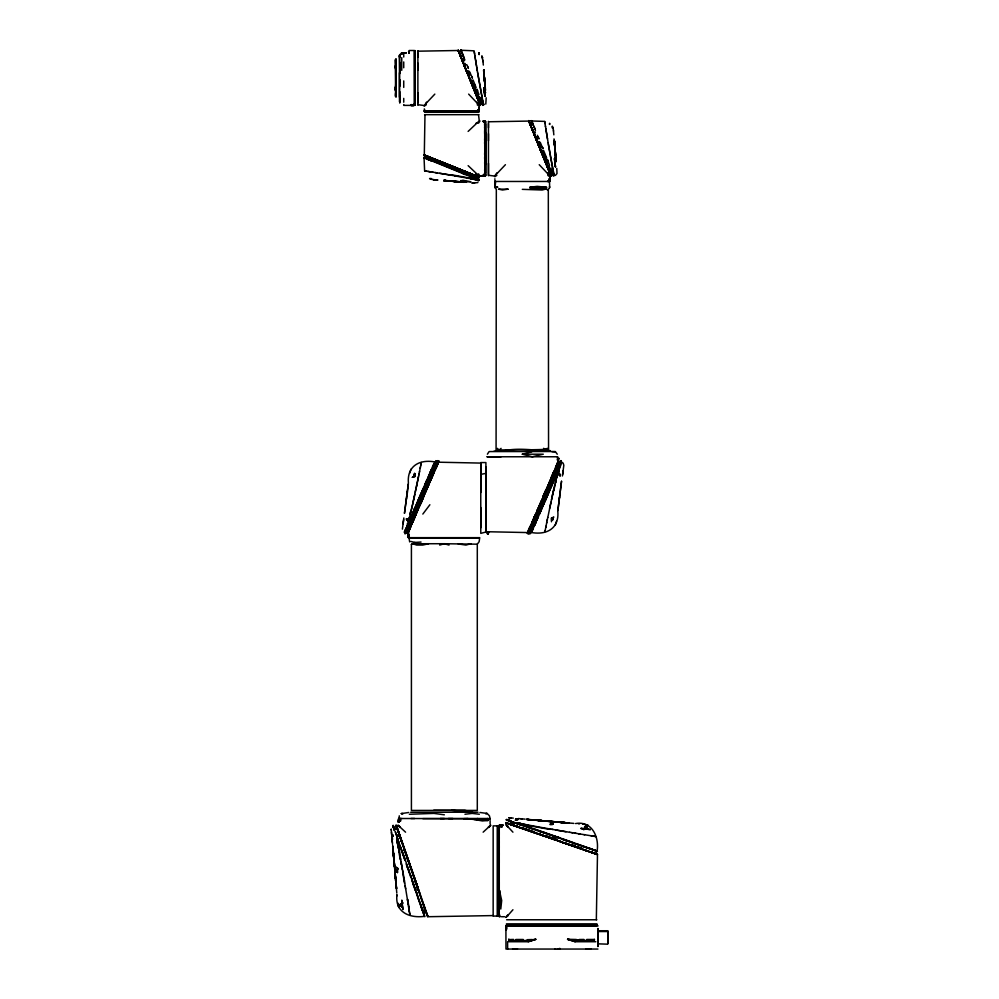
<?xml version="1.0" encoding="UTF-8"?>
<svg xmlns="http://www.w3.org/2000/svg" width="999" height="999" viewBox="0 0 999 999"><rect width="100%" height="100%" fill="white"/><g stroke="black" fill="none" stroke-linecap="round" stroke-linejoin="round"><path stroke-width="1.5" d="M395.504 68.956C395.704 58.192 396.079 74.725 395.504 66.508L395.816 68.694M395.504 88.986C395.679 83.004 395.941 93.419 395.816 88.736M395.816 66.409L395.504 67.82L395.504 65.372M398.788 819.605L398.539 819.03L398.813 822.227M399.051 819.954L398.539 822.377L398.901 821.24M398.539 821.353L399.051 820.703L398.539 821.49M407.417 518.956C406.918 523.501 409.515 520.179 409.315 517.457M414.011 105.382L414.098 104.208L414.011 105.382L403.733 105.395L403.733 104.583M414.885 70.28L414.822 50.512L414.772 89.972M414.747 476.823L414.747 473.514M414.772 475.886L414.747 473.489M414.822 94.405L414.897 63.187M415.047 63.112L415.047 50.774M417.882 102.909L417.882 92.782M417.882 70.217L417.882 63.099M417.882 57.205L417.882 52.984M409.677 541.92L408.978 537.662L479.732 537.662L479.133 541.72L477.297 544.193L477.297 810.426L411.413 810.426L411.413 544.368L414.91 542.432L421.041 542.045M479.258 108.879C478.921 104.42 479.358 113.749 479.195 107.193M479.258 109.828L479.258 107.355L479.145 108.429M480.769 507.542L480.781 533.379L485.864 532.03L485.901 462.562L480.769 462.562L480.769 492.507M483.991 73.327L484.378 77.697M483.928 88.374L483.928 90.06M484.952 83.541L484.89 84.303L483.616 70.417M484.677 172.715L484.677 175.974L483.916 175.949M484.677 170.592L484.677 169.618M484.677 163.524L484.677 162.525M484.677 159.178L484.677 156.868M484.677 154.833L484.677 152.76M484.677 143.868L484.677 141.908M484.677 140.322L484.677 138.761M484.677 133.654L484.677 130.682M484.677 125.287L484.677 124.101M485.352 160.552L485.402 124.313L485.402 172.74L485.477 132.13M485.626 121.354L485.626 175.699M488.461 175.699L488.461 163.361M488.461 140.797L488.461 133.679M488.461 127.785L488.461 123.564M494.867 180.794L495.629 181.468L495.042 187.625L496.328 189.435L496.078 450.037C513.611 449.637 530.993 450.149 548.551 449.213L548.314 189.448L549.65 187.537L549.487 181.468L547.44 181.468L549.712 179.645L549.775 177.772M498.464 895.641L498.464 883.778M498.538 839.222L498.476 898.376M498.538 833.478L498.538 830.606M499.263 907.467L499.263 902.871M499.25 900.386L499.263 898.638M499.263 896.165L499.263 882.167M499.263 862.824L499.263 859.764M499.263 855.007L499.263 852.871M499.263 847.701L499.263 845.841M499.263 843.293L499.263 841.558M499.263 838.436L499.263 837.574M499.263 834.477L499.263 831.942M597.926 949.05L505.969 949.05L505.906 926.548L505.969 929.894L506.143 925.873L598.076 925.873M549.325 180.394L549.587 177.997M549.325 179.995L549.325 178.734M549.837 180.494L549.8 177.947L549.762 181.468L549.737 180.582M551.498 823.588L550.973 822.602M551.473 520.254L551.473 521.778M555.019 160.789L555.719 156.344L554.745 161.451M554.37 142.957L554.657 144.818L554.395 141.259M555.019 159.415L555.019 161.576L554.994 158.079L554.932 158.804M555.257 152.41L555.931 158.704L554.008 138.873M586.788 827.971L586.8 826.997L585.689 827.971M598.076 930.544L598.076 946.39L598.076 936.425M400.299 818.506C396.266 818.618 398.713 828.496 399.275 815.821M414.885 97.477L414.772 65.922L414.822 85.639M479.021 109.853L479.145 110.889L478.983 109.241M479.158 110.127L479.145 110.889L479.145 109.54M484.403 90.01L484.44 90.996L484.403 87.55L484.44 90.996M485.352 124.763L485.402 121.091L485.402 156.219M488.261 533.803C487.15 531.555 487.312 535.476 488.548 533.079M517.794 819.742L517.332 818.768M549.325 180.195L549.837 181.331L549.762 177.934M607.529 930.743L598.289 930.743L598.076 944.367L598.076 943.393M396.965 871.715L395.991 871.715L395.991 870.004L396.965 870.004L396.965 871.927L395.991 871.927L395.991 870.229L396.965 870.216M401.361 905.981L400.387 905.981L400.387 904.769M402.385 529.12L403.858 517.944M482.155 175.924C478.746 176.336 486.076 175.3 484.527 175.961M485.277 87.35C484.99 86.463 485.339 89.386 485.027 84.54M498.588 846.228L498.588 916.258M499.263 827.771L499.263 825.261L503.309 825.211M505.993 928.77C505.919 932.716 505.894 923.001 506.006 927.696M551.56 520.467L551.498 517.744M558.229 458.241L558.903 459.128L558.953 458.216M560.239 474.2L560.239 475.861M598.076 931.53L598.076 930.556M400.724 904.894L400.724 903.733M484.677 126.973L484.677 128.047M499.263 828.483L500.274 825.236C497.839 828.021 500.149 823.738 502.235 825.249L501.698 827.309L502.147 825.249L501.211 827.297L501.211 825.249M393.032 826.648L392.757 825.811M399.463 58.354L399.488 55.157L403.034 53.222L403.733 53.284L403.733 57.03M479.133 108.704L479.183 110.889L424.288 110.889M551.485 519.667L551.648 518.019L553.858 517.07L551.548 518.568M400.387 905.981L400.387 904.107L401.361 904.107M397.44 871.415L397.427 872.577L397.352 869.642M397.427 872.577L397.352 871.765M399.488 55.157L399.463 57.193L400.075 54.545L403.733 53.284M484.34 77.048L484.59 80.794L483.991 72.777M554.994 149.912L555.207 152.26L555.044 149.263M392.145 836.225L392.145 835.102L393.131 835.102M392.894 826.235L393.618 828.196L393.044 825.424M549.575 180.17L549.587 181.306L549.837 180.107M395.816 87.2L395.816 87.974L395.504 87.238M392.482 835.002L392.495 836.737M426.698 156.006L427.922 156.506L424.3 155.007L424.975 114.673M484.677 122.914L482.667 121.079L484.677 121.828L484.677 121.191L484.802 175.961M596.328 919.767L597.477 854.582L539.46 834.352M484.265 76.436L483.816 70.679M507.529 925.873L505.969 926.21L505.969 929.782M552.584 518.319L552.559 519.205M409.078 53.284L409.228 50.499L414.098 50.499L414.223 105.382M396.578 888.586L396.091 884.677L396.278 886.563M549.325 124.238L549.725 123.339M414.647 475.811L414.51 476.66M549.562 179.82L549.837 178.059M558.953 458.778L558.241 458.991M392.495 835.414L392.482 836.25M483.791 71.978L483.653 70.842M484.677 121.828L484.016 121.079L484.677 121.191M556.893 476.96C557.454 470.666 559.403 473.938 558.791 474.375M607.529 944.167L598.201 943.843M559.915 474.325L559.915 476.111M484.24 77.11L484.665 81.656M529.645 123.314L528.908 121.179L530.282 124.226M485.352 90.135L483.741 69.918L484.053 74.026M499.263 894.23L499.425 890.359L501.698 900.486L500.786 909.04L499.425 890.359L499.263 891.87M395.229 875.136L395.167 873.8M400.711 906.355L400.724 904.694M485.277 88.012L485.014 85.752L485.352 88.124M554.857 146.428L554.32 140.497L555.906 158.666L555.594 156.98M414.523 473.763L414.485 473.389M393.319 853.358L393.244 852.334L393.469 853.733M399.775 91.646L399.775 103.109M393.856 859.565L394.093 860.888L393.618 856.38L394.018 861.063L393.569 855.544M395.504 90.135L396.103 75.212M391.945 837.699C390.896 842.269 393.569 837.686 392.345 839.235M558.279 461.825L557.617 463.349M395.804 70.717L396.103 80.682M392.045 838.873L391.92 837.437L392.22 840.871M484.952 84.353L485.139 87.625L485.014 85.689M555.794 158.591L555.794 157.105M414.822 70.267L414.897 50.624M495.154 186.351L495.042 187.625L497.827 187.2L495.154 186.351L494.98 181.468M395.754 67.882L395.504 59.341L395.504 96.553L396.103 94.118M399.775 62.363L399.775 73.676L399.55 55.07M465.022 181.119L470.954 181.768C448.726 179.895 471.94 181.868 462.175 181.219L463.948 180.719L462.25 180.719M406.418 518.656L407.192 520.267M414.51 475.349L414.51 476.273M499.937 825.162L502.335 825.162M479.308 53.821L479.108 52.672L479.308 54.158M396.103 87.163L395.804 81.743M407.13 520.179L407.192 519.842M444.83 180.519L443.706 180.519L461.913 182.13L443.681 180.532L453.683 181.231M607.804 931.193L607.829 943.968L607.754 930.843M406.031 501.498L405.894 502.472M560.189 492.932L560.314 491.958M481.993 176.036L483.791 176.036L482.292 175.537M403.221 522.827L403.309 522.077M407.242 492.207L407.342 491.496M501.461 825.162L501.486 825.661C498.401 825.137 505.781 824.974 501.985 825.511M558.965 502.222L558.878 502.897M562.899 472.34L562.999 471.603M408.429 483.279C406.805 466.533 418.856 459.078 434.765 461.9L432.117 467.969M531.855 531.543L531.443 532.517C547.352 535.352 559.403 527.884 557.792 511.151M562.412 475.986L563.823 465.309L563.149 463.024M403.097 523.751L403.646 519.592M562.574 474.825L563.111 470.679M485.064 85.077L485.239 87.5M558.866 471.103L558.753 470.229M502.097 825.661L500.661 825.661M421.328 462.487L421.041 463.973M420.367 467.37L420.729 465.546M545.841 527.047L545.067 531.006M420.192 468.256L420.454 466.945M420.666 465.859L421.141 463.411M545.754 527.484L546.016 526.161M419.43 472.115L420.229 468.069M544.954 531.555L545.179 530.457M545.978 526.361L546.778 522.315M443.743 180.544L451.935 181.144M418.856 474.975L419.58 471.353M546.628 523.076L547.352 519.455M418.456 476.973L419.068 473.963M547.152 520.467L547.752 517.457M561.613 462.824L561.962 462.112L558.891 470.042L559.428 467.969M416.608 485.889L414.248 496.703M396.79 893.106L395.679 880.107L396.191 886.026M549.6 508.541L551.96 497.714M558.816 474.25L557.917 472.964M413.299 500.899L413.623 499.463A36.501 1.049 -77.3 0 0 414.835 494.305M552.909 493.531L552.584 494.967A36.788 1.936 -77.4 0 1 553.683 489.922M435.352 468.593L435.851 466.483M406.231 533.104L407.292 529.545M559.403 463.736L559.989 461.326M458.029 181.618L459.927 181.955M410.851 511.263L410.314 513.486M555.357 483.154L555.906 480.944M526.735 819.467L541.508 820.641L537.337 820.329M398.776 820.216L398.788 821.802L398.539 819.967M483.791 176.036L484.527 175.799M479.22 53.846L479.22 52.81L478.996 54.52L479.22 52.872M483.891 71.503L483.741 69.918L483.978 73.164L483.641 70.005M554.757 145.292L554.32 140.497L554.62 145.866M407.455 524.188L407.342 523.488M416.308 511.813L415.097 516.133L417.694 510.152M395.504 86.538L395.804 87.113L396.103 86.026M529.295 531.456L528.621 533.791L529.283 533.616M421.578 499.825L418.169 507.729M409.765 473.089L410.976 469.168M555.232 525.262L556.443 521.341M396.103 59.515L396.103 65.36M405.232 530.107L406.156 527.909L404.308 532.38L404.607 531.605M559.627 495.804L559.939 494.842M406.281 499.575L406.593 498.613M432.167 476.535L431.73 477.834L432.767 475.174M534.04 517.882L534.477 516.595L533.441 519.255M518.643 823.151L515.996 823.326L527.922 827.459M408.216 523.251L411.938 514.61L411.388 515.684M429.857 473.101L430.656 471.241M535.551 523.176L536.363 521.328M557.991 471.178L554.27 479.807L554.82 478.746M398.251 831.243L398.888 833.066L395.916 825.162L427.597 916.77M406.605 497.065L406.905 496.228M559.303 498.189L559.602 497.365M412.437 513.424L428.996 475.087M537.225 519.343L553.771 481.006M533.766 527.222L532.205 530.781L532.554 530.094M413.973 509.927L414.473 508.566M551.735 485.864L552.235 484.49M433.441 464.822L432.505 467.057L432.942 465.959M532.779 529.595L533.104 528.696M597.852 946.528L597.864 945.504M418.269 499.999L418.943 498.251M547.265 496.166L557.729 471.428M421.216 493.007L419.518 496.94M544.992 501.411L546.703 497.477M430.407 471.965L431.031 470.379M535.177 524.05L535.814 522.452M406.318 528.034L406.605 527.31M424.775 484.965L425.599 482.917M428.696 475.911L429.433 474.075M536.788 520.354L537.512 518.518M540.621 511.513L541.433 509.465M407.267 493.494L407.48 491.858M408.279 533.029L409.365 529.745L407.779 533.291M406.93 526.623L407.917 524.338M404.845 533.778L435.776 460.664M407.929 532.954L407.642 533.616M530.432 533.753L561.363 460.639M546.116 833.066L516.321 822.689L516.471 823.488M408.504 531.593L410.189 527.659M412.699 521.778L413.274 520.429M413.636 519.567L416.608 512.574M417.207 511.188L438.711 460.739M548.351 484.765L527.534 533.578M548.726 483.866L550.262 480.294M552.947 473.988L553.508 472.652M556.793 464.96L558.778 461.376L556.805 463.823L557.917 462.25M558.091 461.913L558.429 461.126M558.578 460.776L547.39 487.025M560.414 465.159L559.278 467.807M561.226 463.286L561.513 462.624M410.102 524.013L410.589 522.889M411.089 521.715L412.699 517.957M412.999 517.232L414.785 513.049M416.071 510.052L421.64 497.027M424.063 491.346L434.478 466.995M435.077 465.571L435.452 464.697M407.617 533.666L417.869 509.652M426.236 490.034L426.573 489.235M415.684 515.521L416.308 514.06M539.647 505.182L539.984 504.395M530.756 529.72L531.056 529.033M531.468 528.059L531.843 527.185M532.242 526.261L542.145 503.071M548.813 487.487L543.244 500.499L546.041 494.018M549.25 486.451L550.786 482.854M552.36 479.183L554.07 475.174M554.607 473.926L555.119 472.702M555.394 472.077L556.106 470.417M536.463 516.97L537.075 515.521M479.208 52.785L479.258 54.083M430.332 476.136L432.03 472.165M544.605 498.051L546.028 494.767M423.838 487.412L408.491 522.989M424.887 484.965L426.898 480.294M428.808 475.886L431.993 468.506M410.077 525.549L424.1 493.031M426.923 486.675L428.059 484.053M409.228 530.519L410.739 526.997M412.749 522.352L415.122 516.845M420.616 504.108L423.526 497.34M436.288 467.732L437.799 464.223M438.761 461.988L439.085 461.238M527.122 533.179L527.447 532.43M528.409 530.207L529.92 526.685M542.682 497.077L545.604 490.322M551.086 477.584L553.458 472.077M555.469 467.432L556.992 463.911M542.107 501.386L556.131 468.881M531.268 526.997L541.67 502.872M542.894 500.037L549.6 484.478M529.208 533.816L560.751 460.614L559.552 463.399M556.693 470.042L557.205 468.843M534.228 525.924L537.4 518.543M539.298 514.135L547.827 494.368M427.872 478.046L431.88 468.556L431.393 469.542M436.888 460.901L405.519 533.678M421.153 497.877L422.552 494.642M425.586 487.649L423.951 491.408L424.787 489.797M430.457 480.781L434.078 472.44L433.341 473.838M435.114 470.042L436.85 466.046M437.537 464.46L438.698 461.788M527.509 532.629L528.671 529.957M529.358 528.384L531.093 524.388M535.751 513.648L532.142 521.977L532.867 520.579M543.656 499.775L545.067 496.553M538.336 516.371L534.328 525.874L534.815 524.887M424.026 491.558L425.649 487.799M429.732 478.421L431.368 474.662M407.854 532.305L408.416 531.031M408.878 529.97L409.84 527.759M410.077 527.235L438.661 461.638M407.929 532.604L409.852 528.184M411.638 524.088L413.823 519.043M419.093 506.93L423.401 497.002L422.502 498.726M424.875 493.631L429.108 483.878L428.234 485.564M541.346 500.786L537.1 510.551L537.974 508.866M547.127 487.487L542.807 497.427L543.718 495.691M548.526 484.265L551.148 478.209M552.385 475.387L554.582 470.342M555.531 468.156L557.055 464.635M527.547 532.779L556.905 465.447M557.529 463.998L558.016 462.874M531.73 526.923L532.105 526.061M533.841 522.065L535.926 517.295M422.277 500.224L421.004 503.196M425.799 103.684L426.461 102.173M494.505 176.236L497.04 172.752M406.755 526.473L407.467 524.875M479.258 107.355L479.258 108.741M554.32 140.497L554.47 142.083M529.108 531.443L528.046 533.766L527.772 533.041M395.504 67.82L395.504 66.508M421.778 491.708L422.652 489.885M543.568 504.532L544.43 502.709M426.111 481.718L426.798 480.294M482.567 99.95L483.616 104.995L484.078 104.233M539.46 514.01L540.097 512.699M395.816 89.498L395.504 90.622L395.504 89.735M593.718 940.833L594.417 939.485L586.713 939.46M512.937 909.752L506.331 917.232M433.653 464.323L434.003 463.648M425.337 155.469L423.776 155.02L426.011 156.98L476.96 177.585L479.245 177.285L478.459 176.973M423.863 494.48L426.073 490.372M428.721 482.842L430.681 479.233M593.93 940.396L594.417 939.485L592.432 940.534L593.056 940.509M554.77 161.139L554.645 160.364M499.275 826.598L499.637 825.211M485.801 104.096L486.188 97.777M408.978 534.44L409.053 535.701M478.234 110.901L479.145 109.778L476.86 110.889L479.133 109.066L477.972 110.889M549.65 181.468L549.725 180.357L548.813 181.468L549.475 181.468M549.1 181.456L549.725 180.357M408.928 530.606L407.43 533.041L408.266 532.155M487.387 454.208L489.098 451.573L555.307 451.523L557.255 454.208M597.951 928.645L597.877 929.42L598.051 928.496M478.484 123.227L479.97 121.041M548.551 181.468L549.712 179.882M488.149 533.079L488.149 533.841L487.712 533.104M422.839 514.073L429.882 504.745M505.881 917.369L507.679 915.009M395.504 95.804L395.504 93.606M484.677 173.639L482.505 175.924M499.263 825.898L500.274 825.236M434.39 466.695L438.161 460.664L438.449 461.388M531.83 527.734L529.632 530.282L529.882 532.242M487.212 533.104L487.287 533.841M488.848 827.447L489.572 826.66M411.201 104.508L410.826 105.37M423.926 105.657L434.84 94.106M496.378 174.263L505.419 164.685M462.112 181.219L464.735 181.194M398.638 821.403L400.686 820.466L398.638 820.466L400.699 820.941L398.638 821.478L398.638 820.466M483.091 175.924L484.69 174.763M483.141 832.179L490.759 825.137M490.621 825.574L488.399 826.922M557.692 460.339L557.617 459.053L557.729 460.514M468.119 131.418L479.445 120.704M507.405 916.183L508.204 915.459M401.86 818.506L398.638 819.767L400.749 818.506L398.626 819.53L399.987 818.518L398.613 819.292L399.513 818.506L398.651 818.506M408.566 532.342L408.029 532.842L438.474 462.2L480.769 463.086L480.769 527.809M501.098 448.351L499.013 450.099L497.377 448.351M506.568 819.367L511.188 821.003L507.392 819.642M484.69 175.025L484.028 175.949M427.535 111.601L463.773 111.563L439.71 111.563M436.713 461.301L437.587 460.639L436.575 464.135L436.338 462.175M398.613 819.292L399.637 818.518L398.589 818.88M573.851 823.401L554.295 821.752M555.357 175.437L557.005 173.564L556.768 168.369M396.615 835.276L395.179 831.393L401.011 848.713M424.25 106.181L426.311 104.783M494.83 176.761L496.89 175.362M559.353 948.438L560.102 948.551M481.118 175.999L482.255 175.762L481.143 176.011M477.884 182.592L472.302 183.042M592.432 940.534L594.417 939.485M480.482 105.419L458.341 50.462L460.302 55.582L459.215 52.885M410.976 105.195L413.911 105.457L413.124 105.207C415.746 105.532 407.604 105.657 412.237 105.195M483.066 175.774L482.092 175.537M549.575 179.083L549.6 178.297M512.824 948.8L513.161 949.05M478.034 180.856L478.921 180.432L477.709 180.157L478.921 180.432M475.961 123.252L477.347 122.69M461.526 181.256L459.565 181.93L463.936 180.994L466.633 182.355L465.534 181.219M549.562 123.514L549.837 124.488M439.672 545.067L444.355 543.718L477.297 544.193M478.484 178.022L471.69 175.275M470.966 543.718L465.921 545.067L458.229 543.943M533.341 819.979L534.115 819.929L533.129 819.904M522.315 454.208L543.281 454.208L532.23 456.768L522.315 454.208L531.868 451.748M451.511 181.156L445.079 180.644M546.066 189.036L529.732 189.048L546.603 187.312L537.162 186.351L529.87 187.3L546.066 189.036L548.289 190.01L546.066 189.036L542.145 190.01L522.315 189.348M461.8 182.068L457.167 181.593M506.168 819.655L510.676 821.091M477.759 818.506L473.901 819.417L463.748 818.681L468.032 818.506M428.708 543.718L422.789 545.067L416.645 545.067L412.762 543.743L444.355 543.718L449.038 545.067M411.413 544.368L412.749 544.068M507.629 949.05L507.604 941.732L528.246 941.732L535.851 939.297L528.171 940.509L508.991 940.509M458.653 181.793C464.398 182.23 457.867 181.618 458.341 181.806M460.327 181.993L461.501 182.055L460.701 181.843M551.186 824.038C556.893 824.013 548.314 824.038 551.011 824.063M396.103 68.731L396.103 69.868M480.781 474.375L485.901 473.389M528.171 940.509L535.851 939.297L528.246 941.732M402.934 813.636L401.273 813.598L408.753 812.487M426.011 156.98L423.813 157.305L424.637 157.63M485.739 813.648L487.15 813.461L489.41 815.796L490.109 818.631L398.551 818.506M409.365 814.26L433.928 813.398L444.355 814.809M464.935 814.26L472.215 813.398L479.345 814.26M485.726 813.623L487.15 813.461L479.97 812.487M447.552 180.819L446.491 180.744L448.938 180.994M516.058 820.117L515.209 820.204L516.046 820.216M504.757 450.674C519.917 447.427 534.915 450.849 550.174 450.611M509.927 817.806L508.678 817.819L511.213 817.919M550.649 824.038L550.924 823.963M553.171 823.988L552.147 823.988L552.784 824.038M584.79 828.446L586.825 828.433M396.453 888.511L396.403 887.287M484.44 89.71L483.928 88.886M458.766 181.681L458.079 181.618L458.866 181.743M537.662 820.304L542.082 820.679M461.126 181.943L461.775 181.943M486.938 456.768L501.098 456.768M555.506 821.852L556.48 821.94L553.921 821.727M590.384 940.284L593.219 940.159M424.4 110.889L425.05 110.889L424.288 108.879M527.135 939.697L532.33 939.535M510.289 939.547L513.586 939.435M500.536 825.162L499.762 825.174L500.911 825.499M576.398 939.485L567.594 939.297L575.187 941.732L595.841 941.732M568.269 822.976L567.345 822.839M585.901 826.997L584.79 826.997L584.79 827.971M552.397 824.6L550.087 824.65M584.328 827.347L585.714 827.434M417.882 51.186L458.166 50.499L468.169 75.35M488.461 121.766L528.746 121.079L529.607 123.164M493.156 915.584L427.972 916.72L396.328 825.211L418.019 888.086L414.41 877.497M517.22 819.093L515.559 819.093M585.926 940.509L586.838 940.509M576.136 940.047L580.132 939.997M523.314 939.485L515.834 939.485M579.208 939.51L584.015 939.46M575.187 941.732L567.594 939.297L575.062 940.534L594.442 940.509M483.017 175.774L483.641 175.762M515.909 819.742L515.909 818.755L517.794 818.755M404.058 52.935C411.138 52.935 393.456 52.935 406.268 52.935M458.429 181.643C457.667 181.855 458.866 181.743 461.501 182.055M552.459 823.588L552.459 822.602L550.749 822.602L550.986 823.588M584.79 826.997L586.8 826.997M478.009 812.224L410.664 812.262M463.524 180.719L462.724 181.231M414.647 818.506L410.951 818.506M587.986 829.045L580.881 828.433L590.322 829.582L580.881 828.433M400.387 905.194L401.361 905.194M427.972 111.551L424.3 111.601L479.183 111.601L459.428 111.601M560.239 474.7L559.265 475.212M422.827 818.631L488.274 818.631M554.82 949.05L555.681 949.05M404.233 52.935L402.385 52.935L403.022 52.935M411.588 105.457L413.062 105.457M424.313 111.014L425.424 111.014M478.059 111.014L479.17 111.014M424.413 111.688L479.07 111.688M424.575 114.673L478.908 114.673M481.793 176.036L484.503 176.036M462.075 180.344L464.098 180.344M494.867 181.468L549.762 181.468M529.87 187.3L546.603 187.312M494.03 451.173L510.601 451.173M487.3 456.768L557.704 456.768M413.736 474.662L414.373 474.662M413.736 475.112L414.373 475.112M413.736 475.312L414.373 475.312M414.373 475.874L413.736 474.562L414.373 474.837M551.947 518.194C555.082 518.206 550.549 521.565 552.922 519.717M551.947 518.706L552.922 518.706M406.418 519.105L407.055 519.105M406.418 519.305L407.055 519.305M486.838 532.192L488.623 532.192M486.101 532.38L489.373 532.38M407.729 536.525L408.154 535.002M409.091 538.024L479.37 538.024M551.211 823.588L552.684 823.588L552.684 822.602L551.498 822.602M552.534 824.063L550.262 823.988M497.24 825.861L493.156 825.861L493.156 916.071L497.24 916.071M584.977 828.346L586.6 828.446M392.145 835.102L393.131 835.464M392.145 836.45L393.131 836.45M395.991 871.19L396.965 871.19M400.387 904.245L401.361 904.245M400.387 904.894L401.361 904.894M501.386 916.72L504.645 916.72M506.618 919.767L596.828 919.767M506.431 923.85L597.002 923.85M506.431 924.924L526.985 924.924M576.448 924.924L597.002 924.924M506.555 925.074L596.878 925.074M506.431 925.199L597.002 925.199M506.431 925.748L597.002 925.748M598.226 931.543L607.842 931.543M512.587 948.8L517.519 948.8M585.913 948.8L590.859 948.8M411.476 105.457L412.3 105.457M440.297 818.506L444.355 818.506M448.414 818.506L452.859 818.506M587.674 940.509L591.171 940.509M517.307 949.05L513.286 948.813M557.879 949.05L559.502 949.05M459.877 181.893L460.826 181.98M562.649 822.552L564.098 822.676L560.851 822.289L565.446 822.701L526.623 819.292M585.489 828.383L586.276 828.396M392.145 835.738L393.131 835.751M576.498 940.484L580.569 940.496M510.589 940.509L508.803 939.297L509.727 940.883M534.477 820.079L533.454 819.867M586.488 826.997L586.176 827.971M455.369 181.543L453.071 181.319L461.463 181.968M537.849 820.379L540.696 820.629M534.69 820.042L537.662 820.304M502.972 825.436L501.935 825.149M433.728 810.239L464.835 810.289L472.689 812.262L451.685 810.276M516.483 819.093L517.819 819.118M593.968 853.308L583.616 849.787L589.747 851.822M527.335 532.567L485.901 531.705L485.901 466.983M401.273 813.598L402.947 813.636M541.333 820.591L539.947 820.491L540.621 820.504M560.739 822.314L561.426 822.327L558.541 822.102L559.29 822.252M413.236 105.357L414.098 105.382M539.622 820.466L537.125 820.229L540.921 820.579M446.491 180.744L448.101 180.769M535.901 820.266L537.837 820.291M458.204 181.756L463.936 182.143M460.976 50.25L474.1 50.824L474.887 55.769M446.99 180.794L447.739 180.831M586.276 827.322L587.362 827.334M558.254 841.021L586.675 850.848M541.82 820.629L540.996 820.591L541.683 820.591M563.324 822.539L566.233 822.801M560.039 822.252L561.426 822.327M458.379 181.818L457.405 181.718M444.642 180.444L446.953 180.769M444.08 180.557L444.592 180.469M530.382 940.371L532.105 940.484M546.228 821.166L547.39 821.253M448.851 180.869L450.312 180.931M559.315 822.189L558.541 822.102L564.71 822.664L563.286 822.477M560.976 822.289L561.625 822.339M447.427 180.744L445.192 180.494M464.085 182.317L453.896 181.368L455.232 181.431M444.63 180.569L445.367 180.619M457.554 181.756L459.165 181.88M539.897 820.554L540.546 820.679M396.94 894.817C394.892 911.825 408.841 918.331 424.288 916.383L423.963 915.484L424.45 916.433M563.648 822.514L562.175 822.389M545.367 821.041L542.519 820.791M450.661 181.031L451.311 181.081M554.695 821.727L552.559 821.54M536.288 820.179L536.938 820.229L535.227 820.079M538.985 820.354L538.836 820.529M562.612 822.477L562.287 822.577M446.553 180.607L448.064 180.744M431.668 179.395L429.57 178.509L433.091 179.608M433.454 179.645L434.702 179.758M435.489 179.82L433.991 179.695M436.625 179.92L437.937 180.032L435.327 179.808M511.95 817.994L513.274 818.106M518.256 818.543L525.137 819.143M575.574 823.551C591.957 820.641 599.275 836.925 597.14 850.898M510.127 817.831L510.889 817.894M520.829 818.768L522.315 818.893M526.76 819.467L551.66 821.64M542.494 820.841L559.89 822.352M567.757 823.051L566.208 822.864M445.154 180.544L444.168 180.457M452.422 181.181L453.346 181.256L451.748 181.056M457.642 181.581L454.233 181.343M460.489 181.88L461.276 181.955M432.967 179.595L433.716 179.67M454.145 181.331L454.957 181.468M471.903 183.004L473.289 183.129M473.576 183.154L474.562 183.242M526.948 819.305L528.958 819.48M545.529 820.928L541.67 820.716L551.898 821.603M548.563 821.19L546.153 820.978M553.596 821.69L549.438 821.303M555.169 821.765L556.056 821.852M556.93 821.927L557.779 822.002M560.826 822.264L563.96 822.539L560.814 822.264L562.437 822.464M569.18 823.051L566.695 822.839L569.368 823.076M578.359 823.8L579.47 823.9M582.629 824.175L583.316 824.225M554.083 821.852L555.394 821.852M558.541 822.127L561.276 822.489M448.514 180.956L447.152 180.831M450.224 181.056L448.863 180.931M566.046 822.839L567.207 822.951L565.446 822.664M455.644 181.581L454.32 181.406M551.935 451.685L554.92 451.96M543.419 820.803L542.744 820.866M575.062 940.534L567.594 939.297M460.227 181.855L460.989 181.993M560.252 822.389L561.001 822.464M507.142 820.279L506.281 820.004L510.789 821.578L508.553 820.703M550.586 821.365L552.984 821.64M560.789 822.402L561.55 822.489M417.882 104.708L423.339 105.395M493.918 175.974L488.461 175.287L488.461 121.366M478.271 176.935L476.548 176.411M464.735 181.905L461.014 181.393M460.514 180.557L463.936 180.994M424.363 157.655L425.137 158.054M463.748 181.781L461.7 181.493M584.09 849.912L560.451 841.757M408.291 521.466L407.417 520.254M563.186 822.589L563.923 822.701M595.841 850.436L595.054 850.324L597.077 851.036M428.084 171.441L430.769 171.865M426.685 171.216L429.183 171.616M429.545 171.666L433.091 172.24M426.86 171.241L424.625 170.879L424.051 157.83L425.237 158.217L424.188 157.892M432.53 172.14L443.406 173.901M435.152 172.565L437.375 172.914M425.512 171.029L424.625 170.879M583.965 834.627L592.769 836.051M439.71 173.302L442.145 173.701M580.194 834.015L571.565 832.604M592.532 836.013L593.918 836.25M578.421 833.728L584.677 834.752M591.033 835.776L591.808 835.901M593.768 836.225L595.479 836.5M574.562 833.104L576.023 833.341M595.716 836.538L594.73 836.375M570.017 832.354L551.835 829.27M569.63 832.292L572.689 832.791M475.711 176.773L473.726 175.974M448.826 174.813L451.448 175.262M449.887 174.987L455.144 175.899M549.587 828.87L553.034 829.47M482.879 105.395L482.579 104.67M460.227 176.798L471.203 178.846M470.716 178.759L472.927 179.196M471.653 178.946L474.463 179.495M519.555 823.326L520.954 823.601M521.166 823.638L518.543 823.126M474.175 179.445L476.91 179.995M392.994 825.624L393.793 828.059L392.994 825.611L393.419 826.535M475.599 179.72L478.409 180.32M552.11 127.685L553.234 128.646L553.833 134.84M514.685 823.551L511.201 822.514M522.102 827.984L533.404 831.543M410.876 541.47L414.91 542.432M508.678 820.504L509.652 820.728M431.78 179.42L430.906 178.309M499.263 916.495L500.174 916.72L499.263 914.06L499.263 916.033M588.623 848.076L590.322 848.513M517.032 826.385L513.211 825.062M485.152 92.919L485.701 92.52L485.014 92.832M474.787 175.699L475.724 176.074L473.738 175.262M425.249 155.345L424.288 154.957L426.523 155.856M593.693 849.962L592.27 849.512L595.104 850.561M583.803 824.275L588.199 825.424L585.352 824.587M555.369 839.297L551.723 837.711L556.093 838.873M507.23 822.989L505.856 822.552L569.243 844.729M576.523 847.002L581.63 848.875M545.092 835.901L550.387 837.349L546.103 835.776M511.076 940.509L508.803 939.297L509.44 940.259M429.308 158.217L439.985 162.437L427.709 157.505M469.83 173.589L470.504 173.776M589.422 851.797L591.808 852.622M512.087 824.674L511.038 824.312M453.758 166.945L424.388 155.12L449.15 164.947M586.151 847.339L583.916 846.603L588.536 848.288M543.693 835.601L542.807 835.339L545.716 836.3M436.95 160.215L438.261 160.752M566.221 840.646L564.56 840.159L597.439 851.535M427.959 159.428L428.658 159.64L426.161 158.616L426.71 158.916M456.356 169.081L461.326 171.104M555.993 836.85L552.722 835.876L559.565 838.236M441.645 162.125L435.189 159.453L436.001 159.84M539.148 831.056L545.841 833.478M433.404 159.79L432.067 159.266M552.759 835.788L557.704 837.437M521.765 827.959L524.188 828.708M535.726 832.841L508.653 823.7M454.433 167.083L479.17 177.035L439.173 160.939M530.419 831.056L531.918 831.518M460.801 169.917L475.561 175.687M562.075 841.945L553.933 839.135M428.159 156.781L457.043 168.269L447.377 164.286M516.096 823.064L512.137 821.79L520.991 824.749L518.481 823.8M426.386 155.819L429.195 156.918M592.607 852.584L593.244 852.921L591.221 852.097L593.856 853.021L590.446 852.01L596.59 853.945M452.46 168.157L455.094 169.018M509.428 821.116L510.477 821.453M466.82 173.814L467.969 174.188M549.475 837.986L553.908 839.522M514.547 949.05L516.058 949.05L515.447 948.8M430.369 159.066L431.568 159.465M527.722 830.269L535.077 832.829M578.858 847.801L576.785 847.115L582.005 848.975M447.852 166.184L448.926 166.546M430.169 159.016L428.359 158.341M432.292 159.865L431.381 159.553L434.84 160.876M437.262 161.863L436.213 161.501L445.891 165.322M543.856 835.863L546.416 836.737M432.692 158.329L430.844 157.592M445.379 163.686L446.678 164.136L441.608 162.1L442.994 162.725M547.689 837.174L556.243 840.147M438.923 162.6L439.997 162.962M510.327 822.876L511.625 823.326M509.59 824.038L510.352 824.3M593.244 852.896L590.784 852.047M471.59 175.362L475.387 176.898M572.639 842.781L578.558 844.829M517.12 823.713L522.215 825.486M527.11 827.172L566.271 840.559M562.624 839.497L564.173 840.022M551.723 837.711L555.931 839.172M571.291 844.505L575.362 845.916M578.084 846.852L582.155 848.276M555.756 839.909L533.803 832.179M568.793 844.505L555.831 839.934M576.448 847.077L564.597 842.819M585.227 850.012L589.385 851.448M517.082 826.635L506.518 822.889M487.45 818.506L490.109 819.43L489.885 818.506M518.593 823.663L529.657 827.522M532.767 828.608L542.594 832.03M546.016 833.216L559.727 837.999M563.111 839.185L572.764 842.544M526.51 826.772L532.579 828.883M545.217 836.051L549.6 837.574M568.406 844.143L575.399 846.428M576.498 847.202L581.98 849.113M528.483 830.456L530.419 831.118M572.602 845.741L574.55 846.415M585.014 850.049L586.525 850.574M557.817 837.15L597.177 851.061M542.494 831.805L560.052 837.936M575.811 843.606L593.818 849.887M521.89 827.721L527.072 829.532M571.028 844.904L573.176 845.654M590.634 851.76L591.945 852.209M511.613 824.325L510.639 824.125M522.19 828.021L525.799 829.27M527.584 829.894L529.932 830.718M530.432 830.893L533.578 831.992M538.511 833.715L540.571 834.427M572.002 845.404L574.812 846.378M591.258 852.122L592.894 852.684M510.364 823.888L512.4 824.737M538.848 833.828L541.283 834.677M544.592 835.826L546.603 836.538M547.614 836.887L549.762 837.637M550.836 838.011L556.48 839.984M571.066 845.291L573.339 846.091M574.375 846.228L580.806 848.463M517.407 826.747L519.492 827.472M463.511 170.966L464.635 171.366M427.31 159.166L428.658 159.64M510.539 824.287L512.262 824.887M506.893 823.151L506.006 822.839L507.155 823.188M595.766 852.085L596.428 852.322M538.436 834.177L505.956 822.951L545.004 836.45M465.946 172.939L469.992 174.475M470.167 173.739L466.058 172.14M479.17 177.123L478.209 176.736M566.033 843.318L568.631 844.267L567.994 844.005M464.011 181.194L462.05 180.956M526.56 829.719L521.478 827.921M459.59 169.43L461.688 170.205M596.578 854.195L597.464 854.532M439.51 161.338L438.598 160.864L464.135 171.279M549.8 837.711L551.498 838.348M453.084 166.533L450.449 165.472M454.383 168.406L458.766 170.167M475.337 177.385L474.188 176.948L475.374 177.422M590.434 851.76L591.783 852.284M471.665 175.924L472.952 176.423L471.029 175.649M582.217 848.913L583.516 849.425M527.684 830.069L531.118 831.405M578.933 847.776L580.132 848.251M441.233 161.788L444.043 162.899M479.245 177.285L454.545 167.183M468.656 174.138L464.073 172.228M435.601 161.351L431.618 159.74L434.94 161.089M515.871 825.898L517.944 826.71L516.783 826.123M434.752 160.914L433.678 160.477L434.577 160.926M552.697 835.963L554.408 836.638M466.046 172.889L468.094 173.714M475.961 173.801L479.445 176.348M424.238 155.207L424.875 155.457M455.219 167.632L457.067 168.481M457.667 168.619L458.866 169.106M465.721 171.853L466.795 172.29M474.85 175.512L475.524 175.787M446.865 165.197L445.054 164.473L446.203 164.997M448.626 165.909L450.449 166.633M427.922 157.592L430.519 158.641M431.718 159.116L440.022 162.45M441.358 162.987L450.212 166.533M451.748 167.158L469.38 174.226M426.161 157.405L427.609 158.042M459.627 170.841L470.392 175.175M471.141 175.462L476.535 177.635M476.935 177.797L478.746 178.521M454.021 168.794L457.08 170.017M539.06 831.23L540.709 831.892M537.699 833.528L538.536 833.865M424.288 154.957L425.249 155.469M451.948 166.134L457.043 168.269M457.13 168.232L459.677 169.256M473.776 175.075L477.31 176.373M424.35 155.045L426.748 156.106M461.463 170.055L471.316 174.038M475.249 175.662L476.011 175.936M476.698 176.211L477.834 176.586M427.659 158.142L428.484 158.479M429.408 158.841L433.666 160.577M470.079 175.275L463.061 172.427M470.054 175.262L466.895 173.988M428.496 159.178L479.17 179.832M433.067 158.504L429.483 157.13L430.144 157.455M463.798 171.029L465.946 171.903M441.333 162.025L446.241 164.011L443.906 163.137M470.005 173.751L466.009 172.04M458.841 169.818L466.034 172.727M444.805 165.072L450.899 167.532M478.683 179.458L476.96 177.585M474.163 177.635L475.299 178.084M452.172 166.221L454.22 167.058M470.254 173.639L472.589 174.8M432.055 158.317L472.977 174.962M439.26 161.014L434.715 159.153M452.035 166.346L476.098 176.136M429.083 157.105L433.366 158.841M428.621 157.879L429.82 158.366M431.993 160.939L461.426 172.939M465.034 174.413L468.369 175.762M471.403 176.998L473.988 178.047M476.123 178.921L478.833 179.695M433.004 158.566L431.193 157.83L431.918 158.179M424.088 157.842L431.993 161.076L430.232 160.252L431.093 160.714M571.815 845.316L572.664 845.666M456.418 168.144L444.767 163.337L445.604 163.749M446.178 165.072L448.701 166.121M429.27 157.055L430.581 157.605M427.747 156.344L428.921 156.831M451.348 165.996L454.283 167.233M469.767 176.448L471.103 177.035M456.73 168.194L458.366 168.931M448.801 164.985L451.361 166.159M591.321 851.997L592.232 852.409M432.355 159.79L433.753 160.452M466.346 172.09L467.657 172.702M439.76 161.301L440.621 161.713M570.829 844.667L573.089 845.778M543.543 448.351L545.591 449.363L547.265 448.351L548.551 449.213M591.221 848.825L592.332 849.375M400.312 826.922L397.952 825.137L405.569 832.179M392.857 845.978L395.816 880.619M481.905 57.193L482.942 60.577M484.016 121.079L484.677 121.503M477.172 104.783L479.233 106.181M547.752 175.362L549.812 176.761M402.41 902.472L403.221 903.096M555.931 160.714L555.232 150.712M425.05 110.889L424.288 110.215L424.725 110.877M507.405 825.748L508.191 826.473M459.702 53.646L458.266 50.562L458.616 51.349M468.131 165.647L477.347 174.363M507.679 826.922L505.881 824.562L512.937 832.179M550.137 176.236L539.223 164.685M468.643 94.106L479.557 105.657M399.138 826.66L399.862 827.447M395.504 60.102L395.804 87.113M414.772 101.723L414.822 105.395L414.772 85.052L414.897 105.27M395.504 87L395.504 90.147L395.829 87.4M583.229 829.02L583.841 829.832M551.023 175.911L528.995 121.466M393.356 825.536L393.656 826.36M478.484 173.826L479.97 176.011M480.282 101.336L480.844 102.747M407.267 519.343L407.23 519.068M392.657 845.841L396.079 884.702L395.492 877.796L395.579 878.558M477.06 93.294L478.783 97.015L476.024 90.172M458.666 51.736C458.129 49.488 459.915 55.532 458.229 49.975M475.324 90.31L476.461 92.919M550.624 174.887L551.073 176.036L550.449 174.488M533.229 124.75L533.441 125.462L532.417 122.939L532.717 123.489M549 171.353L550.824 175.961L544.093 158.991M462.375 53.521L461.838 52.36L462.862 54.883L462.649 54.171M467.844 73.938L467.045 72.115L480.282 105.245M480.207 105.295L470.292 80.644M534.515 127.897L534.053 127.035L534.877 128.784L531.755 121.141M399.775 102.335L399.775 96.416M462.2 60.09L461.026 57.355L465.01 67.058M478.384 100.137L479.245 102.348M396.341 826.385L396.765 827.597M481.918 56.106L482.654 58.067L481.918 56.119M536.538 139.735L536.163 138.973L539.298 146.841L538.099 143.943M465.584 68.394L465.959 69.156M550.861 171.915L551.086 172.265M537.112 141.521L537.537 142.382M466.958 71.803L466.533 70.941L468.718 76.261L464.148 65.372M458.991 52.073L458.628 51.124M536.575 140.047L536.962 140.884M465.996 69.468L466.383 70.305M531.156 126.411L529.795 123.464L530.881 126.161L530.332 124.525M534.215 134.003L533.753 132.942L534.652 135.09L533.191 131.781M459.465 53.272L463.249 62.5M470.079 79.483L463.561 63.599L474.687 90.609M397.577 830.494L398.102 831.593M532.779 130.669L531.605 127.934L533.191 131.831M550.749 175.325L550.024 173.888M460.876 53.009L461.238 53.771M427.36 915.921L426.148 912.599M464.298 58.217L462.924 54.833M542.844 155.694L543.831 157.967M472.265 85.115L473.251 87.388M423.751 905.668L424.225 907.005M539.61 141.721L540.059 142.695M535.614 137.45L534.228 134.316L540.659 150.062M469.031 71.141L469.48 72.115M550.024 170.941L549.35 169.468L549.949 170.966M544.655 159.902L543.968 158.416L547.714 167.72L528.796 121.091M544.842 160.602L545.192 161.363M474.263 90.022L474.612 90.784M473.389 87.837L474.075 89.323M478.096 95.892L478.671 97.153M550.811 167.982L553.833 175.674M538.586 142.645L539.148 143.881M480.232 97.403L483.254 105.095M543.306 156.368L545.142 160.889L542.744 155.719M473.651 88.074L472.727 85.789M547.489 167.258L548.014 168.419M476.923 96.678L477.435 97.84M472.165 85.14L474.562 90.31M537.624 142.695L538.424 144.518M547.602 172.752L548.264 174.263M477.023 102.173L477.684 103.684M424.662 908.278L425.149 909.914L424.3 907.479M549.825 172.927L528.808 120.554M463.086 58.504L464.123 60.939M533.703 132.954L534.652 135.09M463.124 62.388L464.073 64.523L463.174 62.363L463.636 63.424M536.763 136.801L537.524 138.549M463.561 63.599L464.448 65.634M541.383 151.636L540.172 148.863L542.22 154.133L540.397 149.226M472.652 83.454L471.603 81.044L474.425 88.062M469.605 78.284L473.638 88.499M479.532 103.184L479.907 104.046L479.37 102.922M414.548 888.536L415.509 890.808L412.1 881.031M539.273 147.228L540.334 149.875M468.693 76.648L469.755 79.296M547.514 164.91L545.204 158.903L546.166 161.164M530.044 123.839L530.719 125.974M531.381 127.635L532.13 129.483M460.002 54.795L460.527 56.044M461.426 58.541L460.177 55.382L461.55 58.904M397.015 828.346L398.414 832.08M532.942 131.506L533.816 133.666M462.362 60.927L463.236 63.087M551.098 175.512L550.137 173.389M534.727 135.951L538.748 145.929M465.122 67.77L467.132 72.727M540.871 151.224L544.255 159.453M529.37 122.44L528.821 121.279M461.051 50.262L463.586 56.456M532.017 122.028L531.368 120.742M531.68 120.979L544.68 121.403L545.042 123.651M532.492 122.952L532.954 124.101M461.438 51.449L460.789 50.162M538.261 137.063L538.961 138.923L537.375 135.265M534.74 128.796L535.464 130.569M540.422 142.72L542.007 146.616M548.126 168.232L548.663 169.543M467.682 66.483L468.381 68.344L466.808 64.685M464.16 58.217L464.885 59.99M469.842 72.14L471.428 76.036M482.992 104.445L483.291 105.17M478.671 100.4L472.39 85.377M469.817 78.646L470.804 81.056M476.061 94.768L476.873 96.753M402.947 845.491L403.559 847.239M543.618 150.562L546.728 158.217M548.201 161.826L549.562 165.147M553.434 175.911L553.159 175.237M531.805 128.097L549.338 171.191M534.09 133.704L535.589 137.637M549.662 172.215L549.925 172.852M548.289 169.056L542.045 153.796M540.084 148.839L541.945 153.434L541.67 152.572M542.969 155.956L543.881 158.491M473.039 79.982L476.161 87.637M477.622 91.246L478.983 94.58M482.355 104.108L482.754 105.082M481.58 103.908L481.006 102.497M463.511 63.124L464.148 64.685M478.758 100.612L475.574 92.982M462.3 60.165L462.874 61.576M478.821 100.986L468.843 76.249L469.168 77.298M479.083 101.636L479.97 103.908M469.305 77.91L471.728 83.516M477.709 98.476L475.899 93.981M472.302 85.477L475.624 93.694M478.484 100.724L475.462 93.082M551.573 170.904L553.084 174.638M545.541 156.418L544.83 154.508M551.885 172.103L551.485 170.966M550.262 169.793L551.186 172.14M551.935 173.926L551.585 173.064L552.16 174.488M534.865 131.693L535.389 132.979M538.386 143.207L539.997 147.203M540.534 148.526L543.219 155.182M544.692 158.816L545.679 161.239M543.506 157.043L544.305 159.016M539.972 148.851L542.357 154.758M542.195 154.171L543.306 156.893M545.679 162.962L546.478 164.56M534.04 134.166L539.035 146.528M547.902 168.481L548.276 169.418M549.088 171.216L550.112 173.764M546.815 165.597L549.949 173.501M482.505 104.058L480.994 100.325L481.306 101.523M474.962 85.839L474.25 83.928M470.492 79.283L472.102 83.267M472.639 84.603L473.726 88.436M475.599 91.92L477.135 95.717M469.393 78.284L471.778 84.178M463.461 63.586L468.456 75.961M479.008 101.886L478.509 100.637L480.069 104.87M471.466 83.254L478.246 100.187M414.535 879.008L415.234 881.018M531.093 120.604L531.418 121.416M540.072 144.58L541.296 147.627M545.417 158.329L545.841 159.39M540.134 149.251L541.82 153.134M479.445 100.362L476.161 92.383M463.648 63.736L465.909 69.63M469.555 78.671L471.241 82.555M460.039 54.708L466.108 70.242M416.233 891.82L416.845 893.331M544.617 156.368L547.639 163.873M549.263 167.919L548.314 165.572L549.25 167.72M549.55 168.644L550.599 171.266M551.048 172.365L551.598 173.739M551.873 174.45L552.322 175.549M530.694 122.977L530.993 123.739M541.57 150.075L546.028 161.176M549.462 169.755L550.037 171.179M550.899 173.314L551.635 175.15M529.245 121.653L529.57 122.652M530.556 124.912L530.831 125.587M532.954 130.894L533.366 131.893M549.3 171.603L548.364 169.281L548.938 170.841L548.688 170.092M540.409 149.438L540.921 150.712M536.088 138.973L534.14 134.178L536.488 140.21M465.084 63.474L465.621 64.835M474.038 85.789L476.71 92.42M478.971 98.064L479.782 100.087L479.545 99.301M461.925 55.469L462.3 56.406M478.371 96.578L478.683 97.34M479.52 99.438L480.019 100.687M473.226 85.077L474.1 87.25M480.531 103.284L480.831 104.033M474.537 88.337L475.449 90.597M478.883 99.176L479.458 100.599M459.977 54.333L460.252 55.007M461.613 58.392L462.787 61.314M469.83 78.871L470.342 80.145M411.7 878.733L412.362 880.394M545.204 158.903L546.116 161.201M549.175 171.603L549.45 172.315M478.596 101.024L478.871 101.736M397.639 830.119L397.939 830.881M462.612 61.214L461.75 58.791M415.934 883.029L416.371 884.14M479.083 97.752L479.645 99.176M404.183 849.038L404.558 849.999M478.646 98.014L479.532 100.287M540.159 149.076L538.923 145.742L539.747 147.877M469.592 78.496L468.344 75.162L469.13 77.31M554.857 147.802L555.357 152.897L554.358 142.882M478.396 100.262L477.784 98.701L478.359 100.262L478.109 99.513M405.944 854.07L404.558 850.511L410.364 866.807M398.514 841.545L399.001 842.794M419.867 894.43L423.264 904.245M400.799 839.148L398.776 833.303M406.818 856.667L407.392 858.216L406.019 854.033L406.143 854.707M541.158 151.324L541.945 153.434M470.579 80.744L471.366 82.855L471.091 81.993M537.474 142.033L538.174 143.918M466.895 71.453L467.594 73.339M464.935 66.821L465.509 68.394M413.836 876.985L414.897 879.882M532.567 129.907L532.879 130.769L531.48 127.285L532.017 128.759M461.988 59.328L462.3 60.19M413.511 876.123L414.722 879.482M409.041 862.037L409.827 864.247M412.912 873.151L411.376 868.718M425.699 911.051L426.148 912.312L425.611 910.264M415.671 882.129L417.082 886.101M412.075 871.365L417.22 886.038M425.424 910.002L426.336 912.312M426.685 913.885L427.06 914.972M400.299 837.886L398.826 833.653L399.076 834.777M400.786 839.297L402.36 843.78M400.237 838.198L399.325 835.576L399.538 836.638M400.424 838.636L402.21 843.768M402.085 842.457L402.909 844.817M410.327 866.995L409.627 864.997L411.376 870.017M413.149 875.112L414.036 877.646M415.347 881.393L416.196 883.828M416.608 885.002L417.832 888.511M417.919 888.773L419.355 892.881M423.826 905.119L424.875 908.103M425.586 910.738L426.136 912.324M407.43 858.703L409.153 863.648M426.573 913.573L426.91 914.522M399.188 835.639L399.9 837.686M404.42 850.611L403.908 849.15L404.832 851.523M415.247 881.568L415.809 883.191M416.171 884.227L416.92 886.375M404.945 860.501L400.487 847.714M406.131 863.91L410.914 877.621M416.595 893.905L419.53 902.309L417.619 896.865M420.392 904.794L422.54 910.963L421.191 907.08M423.101 912.562L424.2 915.721M398.951 833.628L402.347 843.431M396.541 826.136L419.368 892.532M423.676 904.957L424.163 906.355M398.851 833.328L399.8 836.088M400.936 839.16L402.048 842.557M423.776 910.139L424.475 912.174M401.885 850.161L411.188 876.985M400.149 845.728L404.508 858.278M406.855 865.047L409.228 871.89M413.923 885.426L411.526 878.77M418.206 897.776L416.059 891.832L417.02 894.754M396.528 835.314L398.226 840.171M402.622 853.371L403.184 854.969M407.255 866.67L407.842 868.381M421.865 908.69L422.202 909.664L421.678 907.779M396.728 836.925L399.463 844.767M478.084 98.963L478.596 100.424M460.901 56.643L461.438 58.179M418.856 890.796L420.354 895.166M404.732 850.062L410.327 866.27M425.462 910.613L424.775 908.703L425.149 909.914M408.791 870.092L409.39 871.815M410.601 875.311L424.912 916.657M410.764 867.544L411.638 870.092M399.513 836.063L399.95 837.349M407.367 858.89L408.116 861.076M415.359 882.167L416.021 884.078M423.226 905.057L423.651 906.28M424.051 907.429L424.762 909.49M394.767 827.16L395.229 828.508M397.427 834.902L397.914 836.288M415.771 888.223L416.108 889.197M538.736 141.546L539.123 142.682M468.156 70.966L468.543 72.103M424.587 907.841L425.149 909.502M539.972 144.605L540.334 145.717M469.393 74.026L469.755 75.137M417.707 887.424L418.469 889.672M426.873 913.885L427.222 914.947M477.023 93.019L477.397 94.156M542.469 150.837L542.807 151.86M471.89 80.257L472.227 81.281M417.807 888.311L418.606 890.783M395.804 95.417L396.103 96.391M411.888 871.203L412.425 872.901M545.579 162.188L545.854 163.062M475 91.608L475.274 92.482M402.335 906.118L402.959 909.552L401.823 900.087L402.435 907.304M555.806 158.079L555.394 153.958M404.096 856.543L404.595 858.241M420.741 905.444L420.067 903.146L423.951 914.347L422.989 911.55M547.802 167.632L545.991 162.974M532.33 129.37L532.554 130.157M413.261 884.377L413.986 886.95M554.969 162.163L555.469 166.92L554.495 158.579L555.094 162.575M484.403 91.583L484.89 96.341L483.916 87.999L484.515 91.995M555.407 154.87L555.856 157.929L555.781 157.093M558.903 474.937L558.816 474.912M393.943 858.391L393.768 857.092L394.068 860.551M393.731 858.104L393.856 858.878L393.718 856.58M555.594 156.269L555.794 157.33M485.002 86.176L485.102 86.701M483.716 70.155L483.878 72.015L483.703 69.992M484.715 82.642L484.977 84.078L484.715 82.343M555.019 150.15L555.119 151.548M484.54 80.345L484.44 79.57L484.852 83.204M483.791 72.39L484.003 73.102M484.715 80.969L484.74 81.831M483.803 70.417L483.728 71.041M553.758 173.564L554.22 175.712L552.909 169.331M483.379 103.908L482.33 98.751M553.558 172.59L553.146 170.529M554.595 144.043L554.707 144.793L554.57 143.856M484.016 73.464L484.128 74.213M552.984 169.73L550.374 155.794M482.405 99.151L477.797 73.701M393.256 852.696L393.681 856.917M552.734 168.444L548.376 144.281M482.155 97.865L477.547 72.203M396.953 840.034L398.014 845.529M485.302 87.725L485.052 86.676L485.164 87.462M397.777 844.305L399.238 852.072M400.587 859.415L399.987 856.093M414.473 473.713L414.373 475.437M550.199 154.795L548.126 142.782M401.136 862.449L403.234 874.45M393.743 857.891L394.056 859.789M402.26 868.83L402.41 869.692M409.215 910.626L409.927 914.959M546.191 130.919L548.176 143.019M477.172 69.893L477.597 72.44M477.335 70.917L476.923 68.394M405.144 885.701L405.407 887.287M409.977 915.259L409.827 914.372M409.777 914.085L409.34 911.35M405.544 888.061L409.091 909.827M405.344 886.862L405.669 888.86M544.705 121.553L544.792 122.065M547.29 137.737L547.502 138.973M476.71 67.158L476.96 68.644M476.76 67.42L475.961 62.475M546.952 135.639L547.14 136.801M476.56 66.221L475.212 57.83M408.554 906.555L408.728 907.567M546.59 133.379L546.765 134.49M544.867 122.577L545.879 128.933M546.366 131.968L546.528 133.054M474.288 51.998L474.612 54.033M407.405 899.412L407.642 900.911M407.817 901.985L408.204 904.382M409.028 909.427L409.29 911.051M545.404 125.974L545.529 126.736M546.028 129.907L546.253 131.269M545.791 128.409L546.091 130.282M475.674 60.689L475.836 61.726M474.825 55.395L475.149 57.443M475.074 56.968L475.299 58.354M475.449 59.328L475.611 60.34M555.294 152.922L555.282 153.197M483.966 73.639L483.828 72.852M485.114 86.089L485.214 86.751M555.207 157.879L555.781 162.063L555.631 160.951M484.627 87.288L484.865 88.961M555.369 159.041L555.569 160.527M484.79 88.461L485.177 91.384L484.902 89.286M395.966 869.48L396.079 870.254M554.495 158.579L555.469 166.92M484.103 74.276L484.016 73.601L484.165 74.575M483.916 87.999L484.89 96.341M408.616 51.361L408.866 53.234M394.755 869.842L395.08 872.851M549.487 186.351L549.65 187.537M478.509 114.673L479.195 120.13M393.643 855.294L393.681 857.092M554.682 145.142L554.957 148.277M555.769 157.605L555.781 158.454M394.455 866.183L394.318 864.784M395.879 880.793L395.791 880.032L396.091 882.941M555.531 154.171L555.719 157.055M393.618 856.193L393.469 854.47M395.904 883.016L395.679 880.119L396.054 883.953L395.741 880.344L395.966 883.216L395.929 882.567M395.804 881.68L395.679 880.219M394.418 864.622L393.943 859.152M555.506 155.245L555.432 154.483M393.306 853.084L393.394 853.933M395.779 879.507L395.854 880.244M395.242 874.762L395.292 875.274M394.193 862.674L394.093 861.625L394.318 863.373M554.532 144.855L554.233 140.797L554.333 141.933M484.503 79.82L484.565 80.532M394.255 862.736L394.168 861.775M396.241 885.464L396.378 886.925M395.067 873.338L394.93 871.815M555.394 154.72L555.469 155.519M485.539 90.297L484.465 80.107M484.865 84.628L484.765 83.516M396.341 885.876L396.328 886.488M393.906 859.527L393.981 860.589L393.831 859.215M395.854 880.594L395.592 877.759L395.641 878.533M396.066 883.353L395.979 882.429L396.103 883.865M555.119 150.924L555.194 151.698M556.118 160.876L555.644 155.519M553.458 130.507L553.521 131.156M554.445 143.831L554.557 145.155M484.577 79.283L484.54 80.981M482.904 60.202L482.979 61.114M483.017 61.538L483.329 65.06M482.942 60.652L483.041 61.701M484.278 77.223L484.415 79.595M393.456 852.846L393.519 853.558M393.606 854.532L393.706 855.756M394.38 863.473L394.443 864.16M394.842 868.73L394.942 869.892M395.342 874.462L395.404 875.199M395.492 876.123L395.629 877.784M395.629 878.358L395.691 879.07M392.282 841.558L392.37 842.557M396.953 894.992L397.028 895.803M391.196 829.182L391.708 834.989M392.532 844.38L392.157 840.097M396.566 888.473L396.441 887.012M391.446 832.055L391.67 834.59M393.506 854.095L393.594 855.119M555.731 157.842L555.631 157.48M554.67 146.453L555.044 148.639M484.09 75.874L484.465 78.059M393.494 854.02L393.381 852.671M394.23 861.737L395.716 880.681M391.221 829.37L391.283 830.144M394.205 863.473L394.642 866.633M394.493 865.384L394.58 866.458M393.931 860.314L394.068 861.325L394.018 860.701M395.804 881.056L395.866 881.867M555.494 154.395L555.606 155.12M554.745 146.553L554.982 148.626L554.92 147.627M558.953 500.924L559.003 501.873M394.056 860.127L394.081 860.751M485.402 173.814L485.402 175.974L485.352 172.303M479.22 53.646L479.258 54.52M558.978 471.341L559.078 473.826M506.131 927.197L505.931 928.72L505.906 927.334M598.076 938.448L598.076 928.858L598.076 938.735M498.538 883.778L498.588 895.703M598.076 946.115L598.076 942.981M585.177 826.997L585.177 827.971M485.464 164.96L485.352 155.632L485.477 175.849M414.885 58.417L415.047 105.12M401.823 904.619L401.76 906.692L401.835 905.494M399.463 101.861L399.463 72.752M585.414 826.997L585.414 827.971M557.492 456.968L557.492 460.239M517.632 818.768L517.632 819.742M517.007 818.768L517.007 819.742M516.683 818.768L516.683 819.742M516.071 818.768L516.071 819.742M506.918 927.497L506.793 929.095M499.263 825.162L499.263 916.77M499.138 825.686L499.138 916.258M498.588 825.686L498.464 858.166M498.314 825.686L498.314 846.228M498.314 895.703L498.314 916.258M497.24 825.686L497.24 916.258M494.867 178.784L494.867 179.458M490.109 820.629L490.109 824.15M417.882 50.787L417.882 105.12M414.747 474.175L414.747 476.048M409.19 534.165L409.19 537.487M407.729 534.165L407.729 537.487M403.733 61.938L403.733 67.782M403.733 80.919L403.733 87.413M403.733 98.377L403.733 102.198M401.748 57.63L401.748 70.317M399.463 58.729L399.463 97.165M397.44 870.154L397.44 870.966M396.103 58.729L396.103 97.165M392.145 835.401L392.145 836.75M442.707 173.726A27.984 0.762 9.8 0 1 449.725 174.9M442.932 173.863A27.885 0.662 9.8 0 1 448.988 174.875M454.907 175.899A27.885 0.662 9.8 0 1 459.615 176.736M452.385 174.962A27.86 1.136 9.6 0 1 475.399 179.433M547.789 517.557A36.064 0.912 -77.5 0 1 551.023 502.185M551.523 499.875A36.501 0.962 -77.3 0 1 552.584 495.129M553.671 490.934A36.863 1.224 -77.2 0 1 555.157 484.627M556.568 478.396A36.364 0.962 -76.8 0 1 557.779 473.638M555.619 482.867A36.613 1.224 -77.1 0 1 556.318 479.995M551.773 497.802A39.972 1.224 -77.3 0 1 552.484 494.617M552.834 493.106A36.688 1.623 -77.3 0 1 556.618 477.422M397.078 841.658A45.23 0.649 79.7 0 1 398.389 848.476M396.653 839.048A45.205 0.637 79.7 0 1 397.502 843.418M404.108 879.37A45.942 0.987 80.1 0 1 405.257 886.163M402.709 870.591A46.129 0.674 80.2 0 1 404.533 881.205M398.651 846.802A45.979 1.548 80.3 0 1 400.162 854.907M400.324 857.354A46.466 1.124 80.1 0 1 402.335 868.643M398.813 851.598A45.867 0.912 80 0 1 400.324 859.802M400.836 861.987A44.605 0.637 80 0 1 401.248 864.31M407.679 899.312A45.604 0.712 80.1 0 1 409.29 909.702M402.884 873.551A46.016 0.662 80.2 0 1 404.545 883.316M418.506 476.573A36.064 0.924 -77.5 0 1 415.222 492.157M413.711 499.512A36.851 1.573 -77.3 0 1 410.764 511.975M409.415 517.22A36.376 1.024 -76.9 0 1 408.166 522.09M410.589 511.575A36.613 1.224 -77.1 0 1 409.89 514.435M418.394 477.21A35.877 0.937 -77.5 0 1 416.558 486.038M414.41 496.628A39.972 1.199 -77.3 0 1 413.698 499.737M413.374 501.311A36.701 1.623 -77.3 0 1 409.59 517.007M566.058 831.767A46.191 1.236 10 0 1 555.469 829.969M520.104 823.476A46.054 1.049 9.9 0 0 544.867 828.084A46.179 1.386 9.8 0 0 550.099 829.008M548.938 829.232A46.116 1.661 9.8 0 1 523.738 824.537M525.849 824.749A45.979 1.149 9.9 0 1 516.945 823.001M485.352 136.501L485.352 141.421L485.352 136.501M400.075 54.545L400.075 56.593L400.075 54.545M563.823 464.872L563.823 464.872M399.775 79.908L399.775 86.026L399.775 79.908M414.597 476.123L412.35 477.347L414.597 476.123M408.341 483.928L404.47 513.274L408.341 483.928M561.538 481.281L557.879 510.489L561.538 481.281M411.913 514.56L410.901 516.783L411.938 514.61M555.307 477.634L554.308 479.857L555.307 477.634M407.954 523.801L407.592 524.463L407.954 523.801M558.354 470.417L558.354 470.417M499.925 825.224L499.275 826.248L500.049 825.236M427.634 915.796L426.673 913.074L427.634 915.796M508.029 189.173L502.497 190.01L498.501 189.148L508.029 189.173M488.024 820.466L482.392 820.941L473.901 819.417L488.024 820.466M395.679 867.107L397.452 867.856L398.039 869.392A1.698 1.336 83.6 0 0 397.902 868.556L395.679 867.107M597.14 851.16L597.14 851.16M544.293 820.853L542.357 820.791L544.305 820.953M566.77 822.801L564.61 822.714L566.77 822.801M451.835 181.194L450.849 181.131L451.835 181.194M596.553 854.245L593.818 853.296L597.477 854.582L596.553 854.245M582.242 848.975L579.882 848.151L582.167 849.013M473.738 176.586L472.652 176.074L473.738 176.586M478.134 177.747L477.46 177.472L478.071 177.81M464.672 174.425L462.924 173.664L464.672 174.425M531.418 120.842L532.105 122.752L531.418 120.842M460.839 50.262L461.526 52.173L460.839 50.262M550.424 173.876L550.124 173.139L550.424 173.876M552.297 126.349L553.234 128.646L552.297 126.349M394.293 830.244L393.893 829.095L394.293 830.244M547.852 160.564L547.489 159.778L548.214 161.463L547.852 160.564M477.272 89.985L476.91 89.198L477.634 90.884L477.272 89.985M394.493 828.671L394.093 827.796L394.842 829.719L394.493 828.671M543.231 154.033L542.182 151.623L543.144 154.008M542.669 147.864L542.257 146.853L543.006 148.814L542.669 147.864M472.09 77.285L471.678 76.274L472.427 78.234L472.09 77.285M394.48 829.944L393.881 827.921L394.48 829.944M398.813 907.442L397.664 903.046L398.813 907.442M401.76 906.692L401.748 906.068L401.76 906.692M394.218 862.562L394.068 861.613L394.243 863.536L394.218 862.562"/></g></svg>
